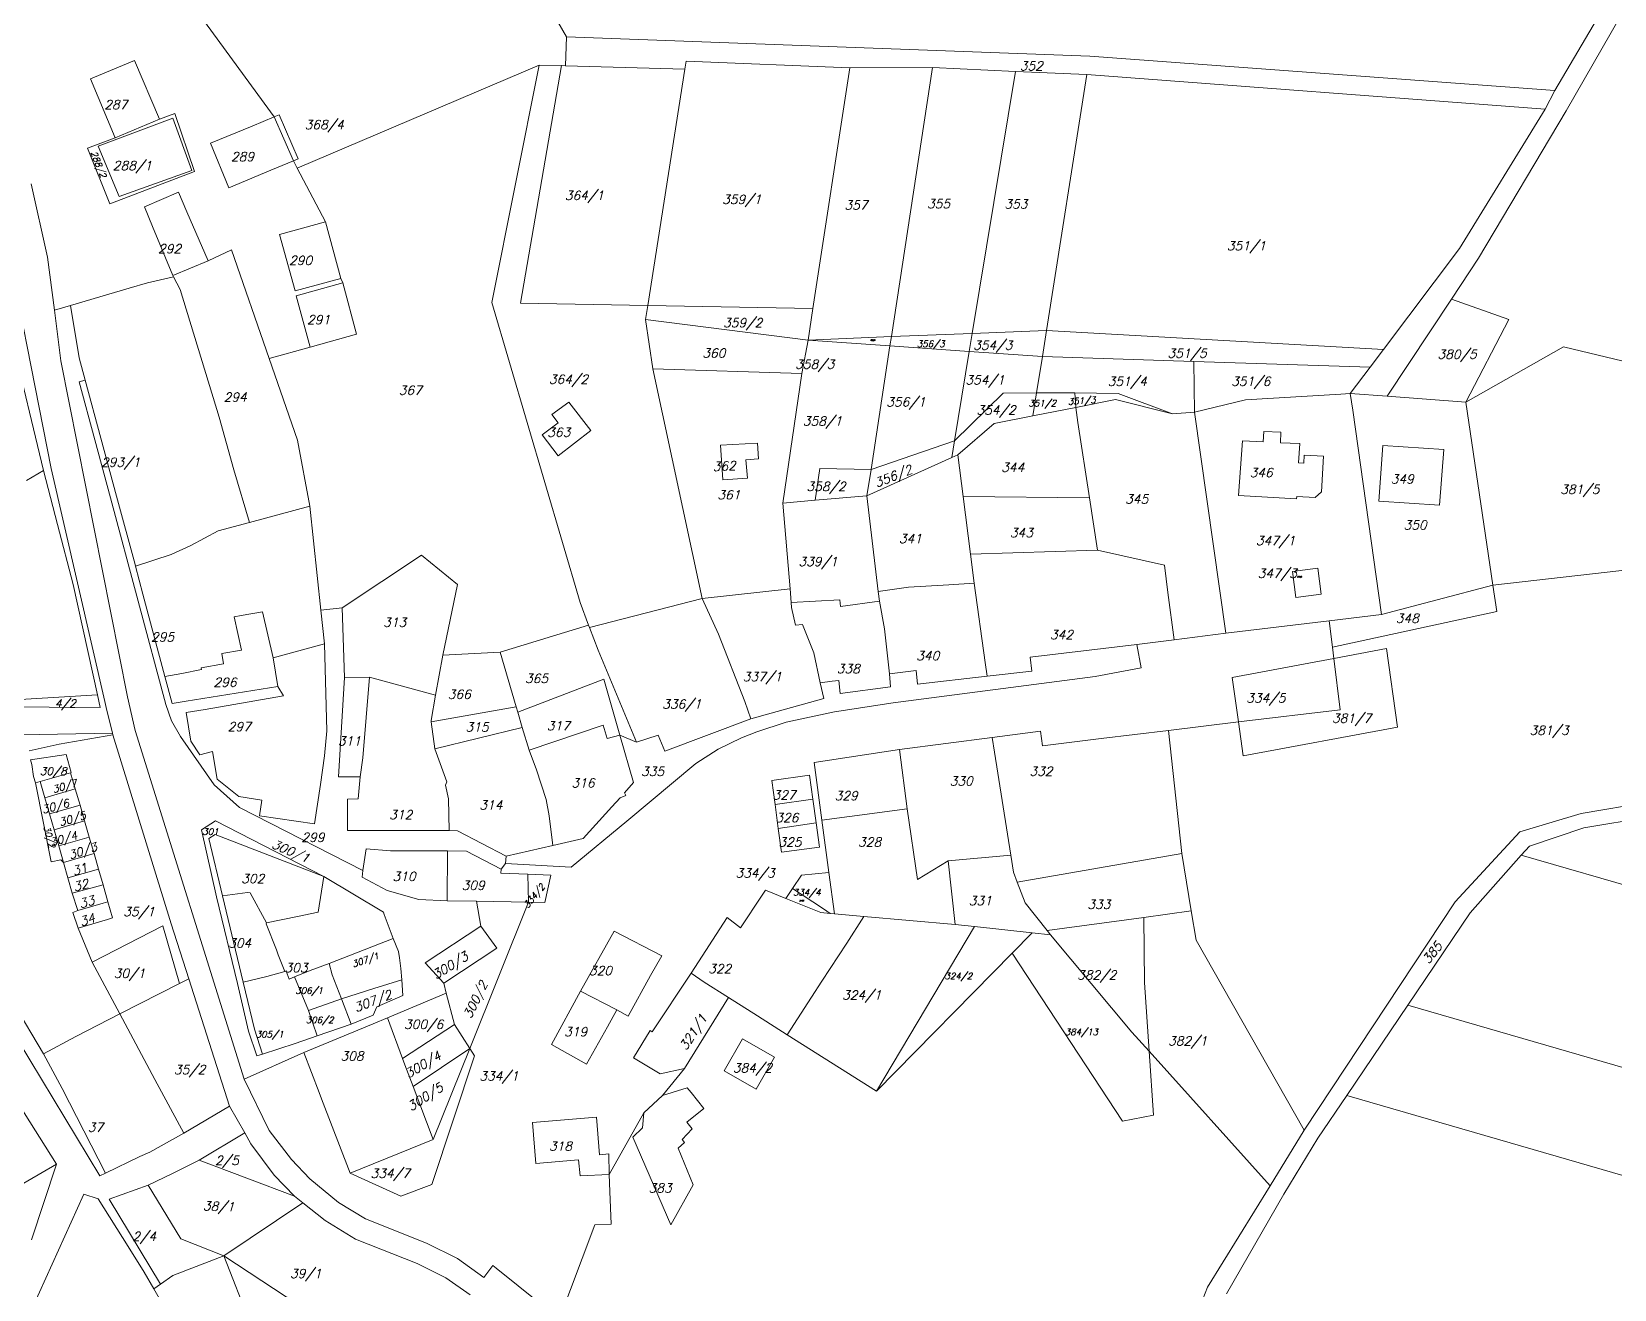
# Model space of a CAD drawing. Header units: millimetres. Extents: x -626414 to -622734, y -1174816 to -1171998.
# Drawn here: x -624936.7 to -624637.2, y -1173982.1 to -1173744.1 of the extents above; entities that cross this region are included whole.
import ezdxf
from ezdxf.enums import TextEntityAlignment as Align

# ---------------------------------------------------------------- set-up
doc = ezdxf.new("R2010")
doc.units = ezdxf.units.MM
doc.layers.add('Dobrinsko_hranice parcel', color=7, linetype='Continuous', lineweight=0)
doc.layers.add('Dobrinsko_parcelní čísla', color=7, linetype='Continuous', lineweight=0)
doc.styles.add('Style-ITALICS', font='ITALICS.shx')

msp = doc.modelspace()

# ---------------------------------------------------------------- linework, layer by layer
at = {"layer": 'Dobrinsko_hranice parcel', "color": 7, "linetype": 'Continuous', "lineweight": 13}
for p, q in [((-624844.95, -1173728.77), (-624835.52, -1173745.11)), ((-624638.36, -1173738.01), (-624648.49, -1173755.29)), ((-624904.69, -1173741.26), (-624890.82, -1173760.28)), ((-624636.1, -1173741.36), (-624646.36, -1173759.13)), ((-624835.67, -1173750.6), (-624835.52, -1173745.11)), ((-624835.52, -1173745.11), (-624736.49, -1173748.81)), ((-624925.56, -1173753.07), (-624917.23, -1173749.6)), ((-624917.23, -1173749.6), (-624912.5, -1173760.72)), ((-624886.48, -1173769.95), (-624840.67, -1173750.46)), ((-624849.62, -1173795.39), (-624840.67, -1173750.46)), ((-624844.22, -1173795.5), (-624836.46, -1173750.58)), ((-624840.67, -1173750.46), (-624836.46, -1173750.58)), ((-624836.46, -1173750.58), (-624835.67, -1173750.6)), ((-624813.09, -1173751.23), (-624835.67, -1173750.6)), ((-624820.09, -1173795.98), (-624813.09, -1173751.23)), ((-624812.85, -1173749.76), (-624813.09, -1173751.23)), ((-624781.89, -1173751), (-624812.85, -1173749.76)), ((-624788.86, -1173796.52), (-624781.89, -1173751)), ((-624766.24, -1173750.94), (-624781.89, -1173751)), ((-624774.03, -1173801.86), (-624766.24, -1173750.94)), ((-624750.54, -1173751.66), (-624766.24, -1173750.94)), ((-624758.72, -1173801.24), (-624750.54, -1173751.66)), ((-624737.04, -1173752.27), (-624750.54, -1173751.66)), ((-624736.49, -1173748.81), (-624648.49, -1173755.29)), ((-624920.91, -1173764.23), (-624925.56, -1173753.07)), ((-624744.68, -1173800.67), (-624737.04, -1173752.27)), ((-624737.04, -1173752.27), (-624650.35, -1173758.83)), ((-624648.49, -1173755.29), (-624650.35, -1173758.83)), ((-624924.1, -1173765.82), (-624910, -1173760.51)), ((-624912.5, -1173760.72), (-624909.6, -1173759.63)), ((-624910, -1173760.51), (-624906.41, -1173770.39)), ((-624909.6, -1173759.63), (-624905.89, -1173770.61)), ((-624890.82, -1173760.28), (-624894.98, -1173762)), ((-624890.82, -1173760.28), (-624887.18, -1173768.62)), ((-624650.35, -1173758.83), (-624666.51, -1173785.21)), ((-624646.36, -1173759.13), (-624662.94, -1173787.01)), ((-624912.5, -1173760.72), (-624920.91, -1173764.23)), ((-624894.98, -1173762), (-624902.86, -1173765.27)), ((-624926.12, -1173766.19), (-624920.91, -1173764.23)), ((-624921.91, -1173776.74), (-624926.12, -1173766.19)), ((-624920.13, -1173775.33), (-624924.1, -1173765.82)), ((-624902.86, -1173765.27), (-624899.36, -1173773.67)), ((-624891.44, -1173770.38), (-624887.18, -1173768.62)), ((-624887.18, -1173768.62), (-624886.48, -1173769.95)), ((-624905.89, -1173770.61), (-624921.91, -1173776.74)), ((-624906.41, -1173770.39), (-624920.13, -1173775.33)), ((-624899.36, -1173773.67), (-624891.44, -1173770.38)), ((-624886.48, -1173769.95), (-624881.07, -1173780.13)), ((-624933.69, -1173786.81), (-624936.78, -1173772.92)), ((-624908.93, -1173774.55), (-624915.34, -1173777.32)), ((-624907.32, -1173778.23), (-624908.93, -1173774.55)), ((-624942.82, -1173777.11), (-624933, -1173826.82)), ((-624915.34, -1173777.32), (-624913.82, -1173781)), ((-624903.29, -1173787.49), (-624907.32, -1173778.23)), ((-624913.82, -1173781), (-624909.99, -1173790.26)), ((-624881.07, -1173780.13), (-624889.79, -1173782.51)), ((-624881.07, -1173780.13), (-624878.21, -1173790.83)), ((-624889.79, -1173782.51), (-624886.87, -1173793.21)), ((-624932.4, -1173796.85), (-624933.69, -1173786.81)), ((-624903.29, -1173787.49), (-624909.99, -1173790.26)), ((-624898.89, -1173785.41), (-624903.29, -1173787.49)), ((-624891.77, -1173805.97), (-624898.89, -1173785.41)), ((-624666.51, -1173785.21), (-624680.91, -1173804.31)), ((-624662.94, -1173787.01), (-624668.05, -1173794.76)), ((-624909.88, -1173790.54), (-624914.75, -1173791.66)), ((-624909.99, -1173790.26), (-624909.88, -1173790.54)), ((-624909.88, -1173790.54), (-624908.62, -1173792.96)), ((-624918.27, -1173792.7), (-624929.32, -1173795.95)), ((-624914.75, -1173791.66), (-624918.27, -1173792.7)), ((-624908.62, -1173792.96), (-624901.21, -1173817.11)), ((-624886.87, -1173793.21), (-624878.21, -1173790.83)), ((-624877.79, -1173791.68), (-624886.66, -1173794.11)), ((-624878.21, -1173790.83), (-624877.79, -1173791.68)), ((-624877.79, -1173791.68), (-624875.21, -1173801.4)), ((-624929.32, -1173795.95), (-624932.4, -1173796.85)), ((-624927.72, -1173805.85), (-624929.32, -1173795.95)), ((-624886.66, -1173794.11), (-624883.98, -1173803.82)), ((-624832.94, -1173852.17), (-624849.62, -1173795.39)), ((-624844.22, -1173795.5), (-624820.09, -1173795.98)), ((-624820.54, -1173798.61), (-624820.09, -1173795.98)), ((-624820.09, -1173795.98), (-624788.86, -1173796.52)), ((-624789.77, -1173802.5), (-624788.86, -1173796.52)), ((-624668.05, -1173794.76), (-624680.2, -1173813.15)), ((-624657.18, -1173798.63), (-624668.05, -1173794.76)), ((-624931.17, -1173806.41), (-624932.4, -1173796.85)), ((-624819.14, -1173807.98), (-624820.54, -1173798.61)), ((-624789.77, -1173802.5), (-624820.54, -1173798.61)), ((-624657.18, -1173798.63), (-624665.31, -1173814.23)), ((-624934.46, -1173827.2), (-624940.48, -1173802.2)), ((-624875.21, -1173801.4), (-624883.98, -1173803.82)), ((-624790.96, -1173808.84), (-624789.77, -1173802.5)), ((-624774.03, -1173801.86), (-624789.77, -1173802.5)), ((-624789.77, -1173802.5), (-624774.29, -1173803.58)), ((-624774.29, -1173803.58), (-624774.03, -1173801.86)), ((-624758.72, -1173801.24), (-624774.03, -1173801.86)), ((-624759.28, -1173804.64), (-624758.72, -1173801.24)), ((-624744.68, -1173800.67), (-624758.72, -1173801.24)), ((-624745.46, -1173805.61), (-624744.68, -1173800.67)), ((-624744.68, -1173800.67), (-624680.91, -1173804.31)), ((-624883.98, -1173803.82), (-624891.77, -1173805.97)), ((-624777.88, -1173827), (-624774.29, -1173803.58)), ((-624774.29, -1173803.58), (-624759.28, -1173804.64)), ((-624762.08, -1173821.6), (-624759.28, -1173804.64)), ((-624759.28, -1173804.64), (-624745.46, -1173805.61)), ((-624680.91, -1173804.31), (-624683.43, -1173807.65)), ((-624646.84, -1173803.78), (-624665.31, -1173814.23)), ((-624626.61, -1173808.65), (-624646.84, -1173803.78)), ((-624918.57, -1173870.01), (-624931.17, -1173806.41)), ((-624926.57, -1173810.08), (-624927.72, -1173805.85)), ((-624891.77, -1173805.97), (-624886.41, -1173821.44)), ((-624790.96, -1173808.84), (-624819.14, -1173807.98)), ((-624809.84, -1173851.44), (-624819.14, -1173807.98)), ((-624746.55, -1173812.52), (-624745.46, -1173805.61)), ((-624745.46, -1173805.61), (-624716.8, -1173806.55)), ((-624716.8, -1173806.55), (-624716.66, -1173816.18)), ((-624716.8, -1173806.55), (-624683.43, -1173807.65)), ((-624683.43, -1173807.65), (-624687.19, -1173812.64)), ((-624927.72, -1173810.44), (-624926.57, -1173810.08)), ((-624921.79, -1173832.34), (-624927.72, -1173810.44)), ((-624920.64, -1173832.03), (-624926.57, -1173810.08)), ((-624794.59, -1173833.34), (-624790.96, -1173808.84)), ((-624838.26, -1173816.57), (-624835.04, -1173814.25)), ((-624835.04, -1173814.25), (-624830.88, -1173819.6)), ((-624762.08, -1173821.6), (-624752.87, -1173812.54)), ((-624752.87, -1173812.54), (-624746.55, -1173812.52)), ((-624747.23, -1173816.85), (-624746.55, -1173812.52)), ((-624746.55, -1173812.52), (-624739.3, -1173812.5)), ((-624739.3, -1173812.5), (-624731.1, -1173812.6)), ((-624739.3, -1173812.5), (-624739.15, -1173815.25)), ((-624739.15, -1173815.25), (-624731.6, -1173813.76)), ((-624731.6, -1173813.76), (-624720.81, -1173816.44)), ((-624731.1, -1173812.6), (-624720.81, -1173816.44)), ((-624716.66, -1173816.18), (-624707.02, -1173813.81)), ((-624707.02, -1173813.81), (-624689.01, -1173812.75)), ((-624689.01, -1173812.75), (-624687.19, -1173812.64)), ((-624687.19, -1173812.64), (-624680.2, -1173813.15)), ((-624687.19, -1173812.64), (-624686.74, -1173815.75)), ((-624680.2, -1173813.15), (-624665.31, -1173814.23)), ((-624660.21, -1173848.9), (-624665.31, -1173814.23)), ((-624901.21, -1173817.11), (-624898.45, -1173827.07)), ((-624837.1, -1173818.19), (-624838.26, -1173816.57)), ((-624754.56, -1173818.3), (-624747.23, -1173816.85)), ((-624747.23, -1173816.85), (-624739.15, -1173815.25)), ((-624739.15, -1173815.25), (-624738.72, -1173818.11)), ((-624720.81, -1173816.44), (-624716.66, -1173816.18)), ((-624716.66, -1173816.18), (-624710.73, -1173858)), ((-624686.74, -1173815.75), (-624681.26, -1173854.45)), ((-624840.12, -1173820.44), (-624837.1, -1173818.19)), ((-624837.05, -1173824.4), (-624840.12, -1173820.44)), ((-624830.88, -1173819.6), (-624837.05, -1173824.4)), ((-624761.46, -1173824.21), (-624754.56, -1173818.3)), ((-624738.72, -1173818.11), (-624736.55, -1173832.38)), ((-624703.67, -1173821.78), (-624703.58, -1173819.81)), ((-624703.58, -1173819.81), (-624700.33, -1173819.96)), ((-624700.33, -1173819.96), (-624700.42, -1173821.93)), ((-624886.41, -1173821.44), (-624884.07, -1173833.91)), ((-624806.35, -1173822.42), (-624799.36, -1173822)), ((-624805.89, -1173828.93), (-624806.35, -1173822.42)), ((-624799.36, -1173822), (-624799.16, -1173824.96)), ((-624777.88, -1173827), (-624762.08, -1173821.6)), ((-624762.59, -1173824.72), (-624762.08, -1173821.6)), ((-624708.36, -1173831.93), (-624707.62, -1173821.59)), ((-624707.62, -1173821.59), (-624703.67, -1173821.78)), ((-624700.42, -1173821.93), (-624696.77, -1173822.11)), ((-624696.77, -1173822.11), (-624696.97, -1173825.77)), ((-624681.77, -1173832.97), (-624681.04, -1173822.45)), ((-624681.04, -1173822.45), (-624669.49, -1173823.24)), ((-624669.49, -1173823.24), (-624670.32, -1173833.77)), ((-624799.16, -1173824.96), (-624801.55, -1173825.17)), ((-624801.55, -1173825.17), (-624801.28, -1173828.61)), ((-624778.64, -1173831.96), (-624762.59, -1173824.72)), ((-624762.59, -1173824.72), (-624761.46, -1173824.21)), ((-624761.46, -1173824.21), (-624760.45, -1173832.11)), ((-624696.97, -1173825.77), (-624695.98, -1173825.83)), ((-624695.98, -1173825.83), (-624695.89, -1173824.27)), ((-624695.89, -1173824.27), (-624692.28, -1173824.47)), ((-624692.28, -1173824.47), (-624692.65, -1173831.24)), ((-624934.46, -1173827.2), (-624937.66, -1173829.06)), ((-624931.81, -1173837.38), (-624934.46, -1173827.2)), ((-624933, -1173826.82), (-624922.83, -1173870.92)), ((-624898.45, -1173827.07), (-624895.46, -1173837.01)), ((-624801.28, -1173828.61), (-624805.89, -1173828.93)), ((-624788.42, -1173832.8), (-624787.55, -1173826.84)), ((-624787.55, -1173826.84), (-624777.88, -1173827)), ((-624778.64, -1173831.96), (-624777.88, -1173827)), ((-624911.29, -1173871.48), (-624921.79, -1173832.34)), ((-624917.14, -1173845), (-624920.64, -1173832.03)), ((-624788.42, -1173832.8), (-624778.64, -1173831.96)), ((-624778.64, -1173831.96), (-624776.52, -1173850.1)), ((-624760.45, -1173832.11), (-624759.07, -1173843.02)), ((-624760.45, -1173832.11), (-624736.55, -1173832.38)), ((-624736.55, -1173832.38), (-624735.05, -1173842.27)), ((-624697.34, -1173832.55), (-624708.36, -1173831.93)), ((-624697.34, -1173832.55), (-624697.31, -1173832.08)), ((-624693.83, -1173832.27), (-624697.31, -1173832.08)), ((-624692.65, -1173831.24), (-624693.83, -1173832.27)), ((-624884.07, -1173833.91), (-624895.46, -1173837.01)), ((-624884.07, -1173833.91), (-624881.97, -1173853.65)), ((-624794.59, -1173833.34), (-624788.42, -1173832.8)), ((-624793.18, -1173849.56), (-624794.59, -1173833.34)), ((-624670.32, -1173833.77), (-624681.77, -1173832.97)), ((-624928.85, -1173848.79), (-624931.81, -1173837.38)), ((-624895.46, -1173837.01), (-624901.44, -1173838.63)), ((-624906.55, -1173841.38), (-624910.29, -1173843.07)), ((-624901.44, -1173838.63), (-624906.55, -1173841.38)), ((-624910.29, -1173843.07), (-624917.07, -1173845.29)), ((-624877.93, -1173853.19), (-624862.93, -1173843.19)), ((-624862.93, -1173843.19), (-624856.15, -1173848.75)), ((-624759.07, -1173843.02), (-624735.05, -1173842.27)), ((-624759.07, -1173843.02), (-624758.37, -1173848.48)), ((-624735.05, -1173842.27), (-624722.36, -1173845.13)), ((-624660.21, -1173848.9), (-624619.45, -1173844.26)), ((-624917.07, -1173845.29), (-624917.14, -1173845)), ((-624915.68, -1173850.58), (-624917.07, -1173845.29)), ((-624722.36, -1173845.13), (-624721.69, -1173850.3)), ((-624698.14, -1173846.29), (-624693.31, -1173845.68)), ((-624697.52, -1173851.22), (-624698.14, -1173846.29)), ((-624693.31, -1173845.68), (-624692.69, -1173850.62)), ((-624924.26, -1173869.65), (-624928.85, -1173848.79)), ((-624856.15, -1173848.75), (-624858.89, -1173862.12)), ((-624809.84, -1173851.44), (-624793.18, -1173849.56)), ((-624793.18, -1173849.56), (-624792.98, -1173852.19)), ((-624776.52, -1173850.1), (-624770.77, -1173849.24)), ((-624776.52, -1173850.1), (-624776.29, -1173851.91)), ((-624770.77, -1173849.24), (-624763.14, -1173848.83)), ((-624763.14, -1173848.83), (-624758.37, -1173848.48)), ((-624758.37, -1173848.48), (-624756.31, -1173863.55)), ((-624721.69, -1173850.3), (-624720.54, -1173859.24)), ((-624681.26, -1173854.45), (-624660.21, -1173848.9)), ((-624660.21, -1173848.9), (-624659.48, -1173853.85)), ((-624911.5, -1173866.2), (-624915.68, -1173850.58)), ((-624881.97, -1173853.65), (-624877.93, -1173853.19)), ((-624877.93, -1173853.19), (-624877.49, -1173866.37)), ((-624832.94, -1173852.17), (-624831.31, -1173856.43)), ((-624831.12, -1173856.92), (-624809.84, -1173851.44)), ((-624809.84, -1173851.44), (-624806.76, -1173858.16)), ((-624792.98, -1173852.19), (-624783.75, -1173851.68)), ((-624792.98, -1173852.19), (-624792.91, -1173853.09)), ((-624792.91, -1173853.09), (-624792.14, -1173856.44)), ((-624783.75, -1173851.68), (-624783.64, -1173852.93)), ((-624783.64, -1173852.93), (-624776.29, -1173851.91)), ((-624776.29, -1173851.91), (-624775.31, -1173857.15)), ((-624692.69, -1173850.62), (-624697.52, -1173851.22)), ((-624897.06, -1173854.62), (-624898.41, -1173854.85)), ((-624898.41, -1173854.85), (-624896.97, -1173861.2)), ((-624893, -1173853.93), (-624897.06, -1173854.62)), ((-624890.98, -1173862.66), (-624893, -1173853.93)), ((-624881.3, -1173859.96), (-624881.97, -1173853.65)), ((-624848.08, -1173861.56), (-624831.31, -1173856.43)), ((-624831.31, -1173856.43), (-624831.12, -1173856.92)), ((-624792.14, -1173856.44), (-624790.87, -1173856.34)), ((-624790.87, -1173856.34), (-624788.69, -1173861.68)), ((-624710.73, -1173858), (-624691.16, -1173855.65)), ((-624681.26, -1173854.45), (-624691.16, -1173855.65)), ((-624691.16, -1173855.65), (-624690.57, -1173860.6)), ((-624659.48, -1173853.85), (-624690.57, -1173860.6)), ((-624831.12, -1173856.92), (-624829.5, -1173861.18)), ((-624806.76, -1173858.16), (-624801.75, -1173870.9)), ((-624775.31, -1173857.15), (-624774.4, -1173865.64)), ((-624727.58, -1173860.09), (-624720.54, -1173859.24)), ((-624720.54, -1173859.24), (-624710.73, -1173858)), ((-624896.97, -1173861.2), (-624900.73, -1173861.83)), ((-624900.73, -1173861.83), (-624900.37, -1173863.78)), ((-624890.98, -1173862.66), (-624881.3, -1173859.96)), ((-624881.3, -1173859.96), (-624880.86, -1173876.48)), ((-624858.89, -1173862.12), (-624860.26, -1173869.68)), ((-624858.89, -1173862.12), (-624848.08, -1173861.56)), ((-624845.05, -1173871.89), (-624848.08, -1173861.56)), ((-624822.24, -1173878.61), (-624829.5, -1173861.18)), ((-624788.69, -1173861.68), (-624787.49, -1173867.36)), ((-624747.77, -1173862.52), (-624727.58, -1173860.09)), ((-624726.77, -1173864.5), (-624727.58, -1173860.09)), ((-624690.57, -1173860.6), (-624690.31, -1173862.75)), ((-624690.31, -1173862.75), (-624680.35, -1173860.89)), ((-624680.35, -1173860.89), (-624678.25, -1173875.74)), ((-624904.58, -1173864.84), (-624908.28, -1173865.58)), ((-624900.37, -1173863.78), (-624904.65, -1173864.56)), ((-624904.65, -1173864.56), (-624904.58, -1173864.84)), ((-624890.14, -1173868.06), (-624890.98, -1173862.66)), ((-624774.4, -1173865.64), (-624769.31, -1173865.05)), ((-624769.31, -1173865.05), (-624769.07, -1173867.64)), ((-624756.31, -1173863.55), (-624755.88, -1173866.08)), ((-624755.88, -1173866.08), (-624747.45, -1173865.15)), ((-624747.45, -1173865.15), (-624747.77, -1173862.52)), ((-624735.48, -1173866.18), (-624726.77, -1173864.5)), ((-624709.55, -1173866.34), (-624690.31, -1173862.75)), ((-624690.31, -1173862.75), (-624689.13, -1173872.49)), ((-624908.28, -1173865.58), (-624911.5, -1173866.2)), ((-624910.11, -1173871.28), (-624911.5, -1173866.2)), ((-624907.48, -1173870.83), (-624890.14, -1173868.06)), ((-624889.05, -1173869.83), (-624890.14, -1173868.06)), ((-624877.49, -1173866.37), (-624878.63, -1173885.13)), ((-624877.49, -1173866.37), (-624872.79, -1173866.3)), ((-624872.79, -1173866.3), (-624874.04, -1173881.54)), ((-624872.79, -1173866.3), (-624860.26, -1173869.68)), ((-624844.73, -1173872.94), (-624828.41, -1173866.7)), ((-624828.41, -1173866.7), (-624825.38, -1173877.28)), ((-624787.49, -1173867.36), (-624785.21, -1173867.06)), ((-624786.83, -1173870.32), (-624787.49, -1173867.36)), ((-624785.21, -1173867.06), (-624784, -1173866.9)), ((-624784, -1173866.9), (-624783.69, -1173869.41)), ((-624783.69, -1173869.41), (-624774.19, -1173868.13)), ((-624774.19, -1173868.13), (-624774.4, -1173865.64)), ((-624773.67, -1173871.17), (-624735.48, -1173866.18)), ((-624769.07, -1173867.64), (-624755.88, -1173866.08)), ((-624708.36, -1173874.78), (-624709.55, -1173866.34)), ((-624924.26, -1173869.65), (-624943.97, -1173870.84)), ((-624923.74, -1173872.01), (-624924.26, -1173869.65)), ((-624922.83, -1173870.92), (-624922.57, -1173872.02)), ((-624917.11, -1173876.39), (-624918.57, -1173870.01)), ((-624910.23, -1173874.59), (-624911.29, -1173871.48)), ((-624910.11, -1173871.28), (-624907.48, -1173870.83)), ((-624903.85, -1173872.42), (-624889.05, -1173869.83)), ((-624860.26, -1173869.68), (-624861.13, -1173874.5)), ((-624801.75, -1173870.9), (-624800.63, -1173874.17)), ((-624800.63, -1173874.17), (-624786.83, -1173870.32)), ((-624784.78, -1173872.84), (-624773.67, -1173871.17)), ((-624944.08, -1173871.88), (-624923.74, -1173872.01)), ((-624922.57, -1173872.02), (-624921.4, -1173876.9)), ((-624907.44, -1173872.99), (-624903.85, -1173872.42)), ((-624906.56, -1173878.38), (-624907.44, -1173872.99)), ((-624861.1, -1173874.74), (-624845.05, -1173871.89)), ((-624845.05, -1173871.89), (-624844.73, -1173872.94)), ((-624844.73, -1173872.94), (-624843.87, -1173875.81)), ((-624816.9, -1173880.3), (-624800.63, -1173874.17)), ((-624793.92, -1173874.84), (-624784.78, -1173872.84)), ((-624689.13, -1173872.49), (-624708.36, -1173874.78)), ((-624921.31, -1173877.24), (-624931.48, -1173878.99)), ((-624921.4, -1173876.9), (-624921.31, -1173877.24)), ((-624921.31, -1173877.24), (-624910.31, -1173912.98)), ((-624896.46, -1173942.35), (-624917.11, -1173876.39)), ((-624908.55, -1173877.55), (-624910.23, -1173874.59)), ((-624880.86, -1173876.48), (-624881.29, -1173881.17)), ((-624861.13, -1173874.5), (-624861.1, -1173874.74)), ((-624861.1, -1173874.74), (-624860.41, -1173879.89)), ((-624860.41, -1173879.89), (-624843.87, -1173875.81)), ((-624843.87, -1173875.81), (-624842.57, -1173880.12)), ((-624842.57, -1173880.12), (-624828.53, -1173875.4)), ((-624828.53, -1173875.4), (-624827.82, -1173877.9)), ((-624827.82, -1173877.9), (-624825.38, -1173877.28)), ((-624825.38, -1173877.28), (-624822.24, -1173878.61)), ((-624825.38, -1173877.28), (-624822.81, -1173886.26)), ((-624822.24, -1173878.61), (-624818.17, -1173877.27)), ((-624818.17, -1173877.27), (-624816.9, -1173880.3)), ((-624802.4, -1173877.77), (-624799.48, -1173876.62)), ((-624799.48, -1173876.62), (-624793.92, -1173874.84)), ((-624754.97, -1173877.71), (-624745.8, -1173876.54)), ((-624745.8, -1173876.54), (-624745.44, -1173879.31)), ((-624734.33, -1173877.89), (-624721.61, -1173876.36)), ((-624708.36, -1173874.78), (-624721.61, -1173876.36)), ((-624721.61, -1173876.36), (-624719.09, -1173899.67)), ((-624707.45, -1173881.19), (-624708.36, -1173874.78)), ((-624678.25, -1173875.74), (-624707.45, -1173881.19)), ((-624931.48, -1173878.99), (-624937.18, -1173880.22)), ((-624902.19, -1173886.7), (-624908.55, -1173877.55)), ((-624904.87, -1173880.98), (-624906.56, -1173878.38)), ((-624902.48, -1173880.38), (-624904.87, -1173880.98)), ((-624901.58, -1173885.6), (-624902.48, -1173880.38)), ((-624860.41, -1173879.89), (-624858.15, -1173886.13)), ((-624842.57, -1173880.12), (-624841.18, -1173883.83)), ((-624811, -1173882.64), (-624806.82, -1173879.95)), ((-624806.82, -1173879.95), (-624802.4, -1173877.77)), ((-624788.64, -1173882.47), (-624772.52, -1173879.99)), ((-624772.52, -1173879.99), (-624754.97, -1173877.71)), ((-624772.52, -1173879.99), (-624771.02, -1173891.22)), ((-624754.97, -1173877.71), (-624754.54, -1173880.48)), ((-624745.44, -1173879.31), (-624734.33, -1173877.89)), ((-624930.19, -1173880.9), (-624936.9, -1173881.96)), ((-624936.65, -1173882.85), (-624936.9, -1173881.96)), ((-624936.38, -1173885.11), (-624936.65, -1173882.85)), ((-624929.24, -1173884.34), (-624930.19, -1173880.9)), ((-624881.29, -1173881.17), (-624882.06, -1173886.61)), ((-624874.04, -1173881.54), (-624874.57, -1173885.15)), ((-624824.1, -1173893.53), (-624811, -1173882.64)), ((-624787.19, -1173893.37), (-624788.64, -1173882.47)), ((-624754.54, -1173880.48), (-624751.45, -1173899.95)), ((-624935.96, -1173886.29), (-624936.38, -1173885.11)), ((-624935.96, -1173886.29), (-624935.1, -1173886.04)), ((-624933, -1173901.22), (-624935.96, -1173886.29)), ((-624935.1, -1173886.04), (-624929.33, -1173884.37)), ((-624934.21, -1173889.12), (-624935.1, -1173886.04)), ((-624929.33, -1173884.37), (-624929.24, -1173884.34)), ((-624928.44, -1173887.45), (-624929.33, -1173884.37)), ((-624897.5, -1173888.91), (-624901.58, -1173885.6)), ((-624878.63, -1173885.13), (-624874.57, -1173885.15)), ((-624874.57, -1173885.15), (-624874.9, -1173889.34)), ((-624858.15, -1173886.13), (-624858.42, -1173886.76)), ((-624841.18, -1173883.83), (-624839.32, -1173889.45)), ((-624822.81, -1173886.26), (-624824.5, -1173888.17)), ((-624796.63, -1173885.88), (-624789.52, -1173884.84)), ((-624796.02, -1173890.41), (-624796.63, -1173885.88)), ((-624789.52, -1173884.84), (-624788.9, -1173889.37)), ((-624598.93, -1173884.52), (-624643.52, -1173892.09)), ((-624934.21, -1173889.12), (-624928.44, -1173887.45)), ((-624933.32, -1173892.19), (-624934.21, -1173889.12)), ((-624927.55, -1173890.52), (-624928.44, -1173887.45)), ((-624897.39, -1173890.96), (-624902.19, -1173886.7)), ((-624893.14, -1173889.56), (-624897.5, -1173888.91)), ((-624882.06, -1173886.61), (-624883.17, -1173894.08)), ((-624874.9, -1173889.34), (-624876.95, -1173889.36)), ((-624876.95, -1173889.36), (-624876.93, -1173895.31)), ((-624858.42, -1173886.76), (-624857.82, -1173889.35)), ((-624857.82, -1173889.35), (-624857.7, -1173895.32)), ((-624839.32, -1173889.45), (-624838.77, -1173892.52)), ((-624825.34, -1173889.11), (-624826.89, -1173890.86)), ((-624824.29, -1173888.7), (-624825.34, -1173889.11)), ((-624824.5, -1173888.17), (-624824.29, -1173888.7)), ((-624796.02, -1173890.41), (-624788.9, -1173889.37)), ((-624788.9, -1173889.37), (-624788.28, -1173893.84)), ((-624606.37, -1173888.81), (-624643.02, -1173894.8)), ((-624933.32, -1173892.19), (-624927.55, -1173890.52)), ((-624932.46, -1173895.16), (-624933.32, -1173892.19)), ((-624926.69, -1173893.49), (-624927.55, -1173890.52)), ((-624874.01, -1173902.89), (-624897.39, -1173890.96)), ((-624893.58, -1173892.53), (-624893.14, -1173889.56)), ((-624826.89, -1173890.86), (-624832.37, -1173896.82)), ((-624795.42, -1173894.93), (-624796.02, -1173890.41)), ((-624781.96, -1173892.69), (-624771.02, -1173891.22)), ((-624771.02, -1173891.22), (-624769.1, -1173904.57)), ((-624643.52, -1173892.09), (-624655.12, -1173895.54)), ((-624932.46, -1173895.16), (-624926.69, -1173893.49)), ((-624931.56, -1173898.24), (-624932.46, -1173895.16)), ((-624925.8, -1173896.57), (-624926.69, -1173893.49)), ((-624904.57, -1173895.19), (-624901.92, -1173893.47)), ((-624901.72, -1173907.86), (-624904.57, -1173895.19)), ((-624901.92, -1173893.47), (-624881.41, -1173904.03)), ((-624883.17, -1173894.08), (-624893.58, -1173892.53)), ((-624876.93, -1173895.31), (-624874.93, -1173895.31)), ((-624874.93, -1173895.31), (-624857.7, -1173895.32)), ((-624857.7, -1173895.32), (-624856.1, -1173895.38)), ((-624856.1, -1173895.38), (-624846.92, -1173900.14)), ((-624838.77, -1173892.52), (-624838.06, -1173898.14)), ((-624834.6, -1173902.25), (-624824.1, -1173893.53)), ((-624795.42, -1173894.93), (-624788.28, -1173893.84)), ((-624794.83, -1173899.41), (-624795.42, -1173894.93)), ((-624788.28, -1173893.84), (-624787.64, -1173898.47)), ((-624787.19, -1173893.37), (-624781.96, -1173892.69)), ((-624785.87, -1173903.28), (-624787.19, -1173893.37)), ((-624643.02, -1173894.8), (-624653.3, -1173898.26)), ((-624931.56, -1173898.24), (-624925.8, -1173896.57)), ((-624930.69, -1173901.34), (-624931.56, -1173898.24)), ((-624924.9, -1173899.67), (-624925.8, -1173896.57)), ((-624901.99, -1173896.07), (-624903.16, -1173896.8)), ((-624903.16, -1173896.8), (-624900.59, -1173907.7)), ((-624881.41, -1173904.03), (-624901.99, -1173896.07)), ((-624838.06, -1173898.14), (-624846.92, -1173900.14)), ((-624832.37, -1173896.82), (-624838.06, -1173898.14)), ((-624655.12, -1173895.54), (-624667.36, -1173908.81)), ((-624653.3, -1173898.26), (-624654.84, -1173899.99)), ((-624931.16, -1173900.87), (-624933, -1173901.22)), ((-624930.69, -1173901.34), (-624931.16, -1173900.87)), ((-624924.9, -1173899.67), (-624930.69, -1173901.34)), ((-624930.69, -1173901.34), (-624929.83, -1173904.26)), ((-624924.04, -1173902.64), (-624924.9, -1173899.67)), ((-624873.42, -1173898.81), (-624874.01, -1173902.89)), ((-624868.82, -1173899.19), (-624873.42, -1173898.81)), ((-624858, -1173899.19), (-624868.82, -1173899.19)), ((-624858.09, -1173908.6), (-624858, -1173899.19)), ((-624854.39, -1173899.25), (-624858, -1173899.19)), ((-624847.88, -1173902.65), (-624854.39, -1173899.25)), ((-624846.92, -1173900.14), (-624847.04, -1173901.53)), ((-624787.64, -1173898.47), (-624794.83, -1173899.41)), ((-624769.1, -1173904.57), (-624763.27, -1173901.08)), ((-624751.45, -1173899.95), (-624763.27, -1173901.08)), ((-624763.27, -1173901.08), (-624761.96, -1173913.07)), ((-624751.45, -1173899.95), (-624750.94, -1173903.2)), ((-624719.09, -1173899.67), (-624750.21, -1173905.07)), ((-624719.09, -1173899.67), (-624717.29, -1173910.52)), ((-624654.84, -1173899.99), (-624664.53, -1173910.91)), ((-624654.84, -1173899.99), (-624369.97, -1173982.63)), ((-624924.04, -1173902.64), (-624929.83, -1173904.26)), ((-624929.83, -1173904.26), (-624929.06, -1173907.2)), ((-624923.18, -1173905.62), (-624924.04, -1173902.64)), ((-624881.41, -1173904.03), (-624882.51, -1173910.75)), ((-624881.41, -1173904.03), (-624870.15, -1173910.75)), ((-624874.01, -1173902.89), (-624874.19, -1173904.16)), ((-624874.19, -1173904.16), (-624869.42, -1173906.65)), ((-624847.88, -1173902.65), (-624847.94, -1173903.4)), ((-624847.94, -1173903.4), (-624842.84, -1173903.58)), ((-624847.04, -1173901.53), (-624847.88, -1173902.65)), ((-624847.04, -1173901.53), (-624834.6, -1173902.25)), ((-624842.84, -1173903.58), (-624842.69, -1173908.89)), ((-624842.84, -1173903.58), (-624838.44, -1173903.74)), ((-624838.44, -1173903.74), (-624839.59, -1173908.95)), ((-624792.71, -1173906.27), (-624791.04, -1173903.78)), ((-624791.04, -1173903.78), (-624785.87, -1173903.28)), ((-624784.82, -1173911.1), (-624785.87, -1173903.28)), ((-624750.94, -1173903.2), (-624750.21, -1173905.07)), ((-624923.18, -1173905.62), (-624929.06, -1173907.2)), ((-624929.06, -1173907.2), (-624927.99, -1173910.47)), ((-624922.26, -1173908.78), (-624923.18, -1173905.62)), ((-624895.83, -1173907.03), (-624900.59, -1173907.7)), ((-624895.34, -1173907.08), (-624895.83, -1173907.03)), ((-624892.27, -1173912.81), (-624895.34, -1173907.08)), ((-624869.42, -1173906.65), (-624863.47, -1173908.35)), ((-624798.45, -1173907.53), (-624797.82, -1173906.61)), ((-624797.82, -1173906.61), (-624793.98, -1173908.15)), ((-624793.98, -1173908.15), (-624792.71, -1173906.27)), ((-624792.71, -1173906.27), (-624786.9, -1173910.14)), ((-624750.21, -1173905.07), (-624748.69, -1173909)), ((-624923.19, -1173909.05), (-624927.99, -1173910.47)), ((-624922.26, -1173908.78), (-624923.19, -1173909.05)), ((-624921.39, -1173911.87), (-624922.26, -1173908.78)), ((-624897.78, -1173924.29), (-624901.72, -1173907.86)), ((-624900.59, -1173907.7), (-624896.69, -1173924.02)), ((-624863.47, -1173908.35), (-624858.09, -1173908.6)), ((-624858.09, -1173908.6), (-624852.5, -1173908.71)), ((-624842.69, -1173908.89), (-624853.78, -1173936.55)), ((-624852.5, -1173908.71), (-624851.71, -1173913.39)), ((-624852.5, -1173908.71), (-624842.69, -1173908.89)), ((-624839.59, -1173908.95), (-624842.69, -1173908.89)), ((-624802.59, -1173913.74), (-624798.45, -1173907.53)), ((-624793.98, -1173908.15), (-624787.37, -1173910.8)), ((-624786.9, -1173910.14), (-624785.61, -1173911.01)), ((-624748.69, -1173909), (-624744.52, -1173914.25)), ((-624667.36, -1173908.81), (-624695.89, -1173951.99)), ((-624928.92, -1173910.8), (-624927.99, -1173910.47)), ((-624927.91, -1173913.78), (-624928.92, -1173910.8)), ((-624922.32, -1173912.14), (-624927.91, -1173913.78)), ((-624925.22, -1173920.23), (-624911.89, -1173913.33)), ((-624921.39, -1173911.87), (-624922.32, -1173912.14)), ((-624911.89, -1173913.33), (-624908.75, -1173924.25)), ((-624910.31, -1173912.98), (-624906.98, -1173923.36)), ((-624892.35, -1173913), (-624892.27, -1173912.81)), ((-624890.4, -1173917.87), (-624892.35, -1173913)), ((-624886.38, -1173911.59), (-624892.27, -1173912.81)), ((-624882.51, -1173910.75), (-624886.38, -1173911.59)), ((-624870.15, -1173910.75), (-624869.98, -1173911.21)), ((-624869.98, -1173911.21), (-624868.28, -1173915.74)), ((-624862.24, -1173920.37), (-624851.71, -1173913.39)), ((-624851.71, -1173913.39), (-624848.65, -1173917.58)), ((-624811.94, -1173922.29), (-624805.11, -1173911.76)), ((-624805.11, -1173911.76), (-624802.59, -1173913.74)), ((-624787.37, -1173910.8), (-624785.61, -1173911.01)), ((-624785.61, -1173911.01), (-624784.82, -1173911.1)), ((-624779.22, -1173911.58), (-624784.82, -1173911.1)), ((-624779.22, -1173911.58), (-624782.48, -1173916.61)), ((-624761.96, -1173913.07), (-624779.22, -1173911.58)), ((-624758.28, -1173913.47), (-624761.96, -1173913.07)), ((-624726.27, -1173911.75), (-624744.52, -1173914.25)), ((-624717.29, -1173910.52), (-624726.27, -1173911.75)), ((-624726.27, -1173911.75), (-624726.14, -1173924.09)), ((-624717.29, -1173910.52), (-624716.36, -1173916.09)), ((-624664.53, -1173910.91), (-624676.31, -1173928.34)), ((-624925.22, -1173920.23), (-624927.91, -1173913.78)), ((-624868.28, -1173915.74), (-624880.4, -1173920.47)), ((-624868.28, -1173915.74), (-624867.29, -1173918.2)), ((-624832.88, -1173925.72), (-624826.49, -1173914.38)), ((-624826.49, -1173914.38), (-624817.49, -1173919.05)), ((-624758.28, -1173913.47), (-624776.84, -1173944.66)), ((-624747.38, -1173914.65), (-624758.28, -1173913.47)), ((-624747.38, -1173914.65), (-624751.2, -1173918.54)), ((-624743.9, -1173915.03), (-624747.38, -1173914.65)), ((-624744.52, -1173914.25), (-624743.9, -1173915.03)), ((-624728.5, -1173933.5), (-624743.9, -1173915.03)), ((-624716.36, -1173916.09), (-624695.89, -1173951.99)), ((-624890.03, -1173918.84), (-624890.4, -1173917.87)), ((-624888.81, -1173922.01), (-624890.03, -1173918.84)), ((-624867.29, -1173918.2), (-624867.12, -1173919.43)), ((-624848.65, -1173917.58), (-624858.74, -1173924.23)), ((-624817.49, -1173919.05), (-624819.58, -1173922.74)), ((-624782.48, -1173916.61), (-624787.16, -1173923.82)), ((-624751.2, -1173918.54), (-624776.84, -1173944.66)), ((-624730.28, -1173950.34), (-624751.2, -1173918.54)), ((-624920.03, -1173930.02), (-624925.22, -1173920.23)), ((-624888.81, -1173922.01), (-624892.17, -1173922.93)), ((-624888.52, -1173921.93), (-624888.81, -1173922.01)), ((-624887.99, -1173923.46), (-624888.52, -1173921.93)), ((-624883.97, -1173921.78), (-624886.96, -1173923)), ((-624880.4, -1173920.47), (-624883.97, -1173921.78)), ((-624880.4, -1173920.47), (-624879.82, -1173922.65)), ((-624867.12, -1173919.43), (-624866.84, -1173921.45)), ((-624866.84, -1173921.45), (-624866.68, -1173923.54)), ((-624858.74, -1173924.23), (-624862.24, -1173920.37)), ((-624819.31, -1173933.38), (-624811.94, -1173922.29)), ((-624811.94, -1173922.29), (-624809.46, -1173924.01)), ((-624908.75, -1173924.25), (-624920.03, -1173930.02)), ((-624906.98, -1173923.36), (-624908.75, -1173924.25)), ((-624906.98, -1173923.36), (-624899.24, -1173947.5)), ((-624895.64, -1173933.28), (-624897.78, -1173924.29)), ((-624892.17, -1173922.93), (-624896.69, -1173924.02)), ((-624896.69, -1173924.02), (-624894.53, -1173932.89)), ((-624886.96, -1173923), (-624887.99, -1173923.46)), ((-624886.96, -1173923), (-624884.34, -1173929.35)), ((-624879.82, -1173922.65), (-624878.1, -1173927.15)), ((-624878.1, -1173927.15), (-624871.93, -1173925.2)), ((-624871.93, -1173925.2), (-624866.68, -1173923.54)), ((-624866.68, -1173923.54), (-624866.46, -1173926.54)), ((-624858.74, -1173924.23), (-624858.25, -1173926.08)), ((-624819.58, -1173922.74), (-624823.8, -1173930.42)), ((-624809.46, -1173924.01), (-624804.85, -1173926.89)), ((-624787.16, -1173923.82), (-624789.14, -1173926.87)), ((-624726.14, -1173924.09), (-624725.27, -1173937.09)), ((-624940.09, -1173928.09), (-624934.46, -1173937.6)), ((-624884.34, -1173929.35), (-624878.1, -1173927.15)), ((-624878.1, -1173927.15), (-624876.26, -1173931.94)), ((-624866.46, -1173926.54), (-624871.37, -1173928.69)), ((-624869.39, -1173930.75), (-624858.25, -1173926.08)), ((-624858.25, -1173926.08), (-624856.67, -1173932.03)), ((-624838.32, -1173935.81), (-624832.88, -1173925.72)), ((-624832.88, -1173925.72), (-624825.96, -1173929.24)), ((-624804.85, -1173926.89), (-624813.19, -1173940.38)), ((-624799.35, -1173930.38), (-624804.85, -1173926.89)), ((-624789.14, -1173926.87), (-624793.73, -1173933.95)), ((-624676.31, -1173928.34), (-624687.86, -1173945.45)), ((-624676.31, -1173928.34), (-624387.17, -1174012.23)), ((-624920.03, -1173930.02), (-624928.37, -1173934.29)), ((-624913.38, -1173942.46), (-624920.03, -1173930.02)), ((-624884.34, -1173929.35), (-624882.66, -1173934.15)), ((-624872.08, -1173930.28), (-624876.26, -1173931.94)), ((-624871.37, -1173928.69), (-624872.08, -1173930.28)), ((-624869.39, -1173930.75), (-624872.08, -1173931.87)), ((-624866.52, -1173938.48), (-624869.39, -1173930.75)), ((-624825.96, -1173929.24), (-624827.73, -1173932.46)), ((-624823.8, -1173930.42), (-624825.96, -1173929.24)), ((-624793.73, -1173933.95), (-624799.35, -1173930.38)), ((-624928.37, -1173934.29), (-624934.46, -1173937.6)), ((-624894.08, -1173937.97), (-624895.64, -1173933.28)), ((-624894.53, -1173932.89), (-624893, -1173937.62)), ((-624882.66, -1173934.15), (-624886.85, -1173935.62)), ((-624872.08, -1173931.87), (-624885.18, -1173937.35)), ((-624876.26, -1173931.94), (-624882.66, -1173934.15)), ((-624866.52, -1173938.48), (-624856.67, -1173932.03)), ((-624856.67, -1173932.03), (-624853.78, -1173936.55)), ((-624827.73, -1173932.46), (-624831.72, -1173939.54)), ((-624822.85, -1173938.31), (-624819.64, -1173933.18)), ((-624819.64, -1173933.18), (-624819.31, -1173933.38)), ((-624776.84, -1173944.66), (-624793.73, -1173933.95)), ((-624725.27, -1173937.09), (-624728.5, -1173933.5)), ((-624885.18, -1173937.35), (-624896.46, -1173942.35)), ((-624886.85, -1173935.62), (-624893, -1173937.62)), ((-624882.3, -1173944.88), (-624885.18, -1173937.35)), ((-624853.78, -1173936.55), (-624864.53, -1173943.75)), ((-624853.78, -1173936.55), (-624860.7, -1173953.81)), ((-624852.88, -1173937.97), (-624853.78, -1173936.55)), ((-624831.72, -1173939.54), (-624838.32, -1173935.81)), ((-624802.19, -1173934.71), (-624805.68, -1173940.77)), ((-624796.12, -1173938.2), (-624802.19, -1173934.71)), ((-624725.27, -1173937.09), (-624724.45, -1173949.21)), ((-624702.33, -1173962.56), (-624725.27, -1173937.09)), ((-624934.46, -1173937.6), (-624930.92, -1173944.11)), ((-624893, -1173937.62), (-624894.08, -1173937.97)), ((-624866.07, -1173939.68), (-624866.52, -1173938.48)), ((-624864.53, -1173943.75), (-624866.07, -1173939.68)), ((-624860.97, -1173962.31), (-624852.88, -1173937.97)), ((-624817.75, -1173941.36), (-624822.85, -1173938.31)), ((-624799.62, -1173944.27), (-624796.12, -1173938.2)), ((-624907.91, -1173952.59), (-624913.38, -1173942.46)), ((-624896.46, -1173942.35), (-624891.79, -1173952.09)), ((-624813.19, -1173940.38), (-624817.75, -1173941.36)), ((-624813.19, -1173940.38), (-624817.33, -1173945.47)), ((-624805.68, -1173940.77), (-624799.62, -1173944.27)), ((-624930.92, -1173944.11), (-624922.74, -1173960.18)), ((-624881.85, -1173946.06), (-624882.3, -1173944.88)), ((-624876.44, -1173960.14), (-624881.85, -1173946.06)), ((-624860.7, -1173953.81), (-624864.53, -1173943.75)), ((-624817.33, -1173945.47), (-624820.88, -1173948.75)), ((-624817.33, -1173945.47), (-624812.64, -1173944)), ((-624812.64, -1173944), (-624811.88, -1173944.91)), ((-624811.88, -1173944.91), (-624809.52, -1173947.91)), ((-624687.86, -1173945.45), (-624693.33, -1173953.55)), ((-624687.86, -1173945.45), (-624397.38, -1174029.72)), ((-624931.97, -1173958.48), (-624939.18, -1173947.05)), ((-624899.24, -1173947.5), (-624907.91, -1173952.59)), ((-624899.24, -1173947.5), (-624896.39, -1173952.51)), ((-624820.88, -1173948.75), (-624827.41, -1173960.38)), ((-624821.13, -1173951.6), (-624820.88, -1173948.75)), ((-624809.52, -1173947.91), (-624812.72, -1173950.53)), ((-624724.45, -1173949.21), (-624730.28, -1173950.34)), ((-624891.79, -1173952.09), (-624887.55, -1173957.59)), ((-624841.94, -1173950.56), (-624829.8, -1173949.56)), ((-624841.33, -1173958.31), (-624841.94, -1173950.56)), ((-624829.8, -1173949.56), (-624829.24, -1173956.71)), ((-624822.95, -1173953.35), (-624821.13, -1173951.6)), ((-624811.71, -1173951.79), (-624813.64, -1173953.77)), ((-624812.72, -1173950.53), (-624811.71, -1173951.79)), ((-624695.89, -1173951.99), (-624702.33, -1173962.56)), ((-624907.91, -1173952.59), (-624914.31, -1173956.17)), ((-624896.39, -1173952.51), (-624905.02, -1173957.67)), ((-624896.39, -1173952.51), (-624895.21, -1173954.6)), ((-624895.21, -1173954.6), (-624890.82, -1173960.52)), ((-624860.7, -1173953.81), (-624876.44, -1173960.14)), ((-624815.73, -1173969.92), (-624822.95, -1173953.35)), ((-624813.19, -1173954.34), (-624814.39, -1173955.4)), ((-624813.64, -1173953.77), (-624813.19, -1173954.34)), ((-624693.33, -1173953.55), (-624699.77, -1173964.12)), ((-624916.22, -1173956.99), (-624922.74, -1173960.18)), ((-624914.31, -1173956.17), (-624916.22, -1173956.99)), ((-624905.02, -1173957.67), (-624910.03, -1173960.24)), ((-624886.97, -1173964.49), (-624905.02, -1173957.67)), ((-624887.55, -1173957.59), (-624884.04, -1173961.22)), ((-624833.25, -1173957.64), (-624841.33, -1173958.31)), ((-624832.93, -1173960.68), (-624833.25, -1173957.64)), ((-624829.24, -1173956.71), (-624827.51, -1173956.51)), ((-624827.51, -1173956.51), (-624827.41, -1173960.38)), ((-624814.39, -1173955.4), (-624811.56, -1173962.36)), ((-624940.11, -1173963.19), (-624931.97, -1173958.48)), ((-624936.75, -1173972.79), (-624931.97, -1173958.48)), ((-624910.03, -1173960.24), (-624914.68, -1173962.45)), ((-624890.82, -1173960.52), (-624886.97, -1173964.49)), ((-624884.04, -1173961.22), (-624878.67, -1173965.69)), ((-624876.44, -1173960.14), (-624866.82, -1173964.52)), ((-624827.41, -1173960.38), (-624832.93, -1173960.68)), ((-624827.41, -1173960.38), (-624827.3, -1173963.65)), ((-624926.82, -1173964.1), (-624936.4, -1173985.34)), ((-624924.14, -1173965.04), (-624926.82, -1173964.1)), ((-624922.02, -1173965.05), (-624914.68, -1173962.45)), ((-624914.68, -1173962.45), (-624908.47, -1173972.61)), ((-624866.82, -1173964.52), (-624860.97, -1173962.31)), ((-624827.04, -1173969.8), (-624827.3, -1173963.65)), ((-624811.56, -1173962.36), (-624815.73, -1173969.92)), ((-624702.33, -1173962.56), (-624714.2, -1173981.7)), ((-624699.77, -1173964.12), (-624710.63, -1173982.97)), ((-624924.14, -1173965.04), (-624918.46, -1173974.05)), ((-624912.32, -1173981.17), (-624922.02, -1173965.05)), ((-624885.41, -1173965.74), (-624900.34, -1173975.83)), ((-624886.97, -1173964.49), (-624885.41, -1173965.74)), ((-624885.41, -1173965.74), (-624881.19, -1173969.12)), ((-624878.67, -1173965.69), (-624873.56, -1173968.78)), ((-624881.19, -1173969.12), (-624875.42, -1173972.63)), ((-624873.56, -1173968.78), (-624862, -1173973.4)), ((-624830.12, -1173969.93), (-624837.46, -1173989.39)), ((-624827.04, -1173969.8), (-624830.12, -1173969.93)), ((-624908.47, -1173972.61), (-624900.34, -1173975.83)), ((-624875.42, -1173972.63), (-624863.75, -1173977.26)), ((-624918.46, -1173974.05), (-624915.4, -1173978.92)), ((-624900.34, -1173975.83), (-624909.96, -1173979.53)), ((-624900.34, -1173975.83), (-624885.68, -1174013.03)), ((-624883.72, -1173986.74), (-624900.34, -1173975.83)), ((-624862, -1173973.4), (-624856.13, -1173976.33)), ((-624913.58, -1173982.05), (-624915.4, -1173978.92)), ((-624863.75, -1173977.26), (-624858.31, -1173979.99)), ((-624856.13, -1173976.33), (-624851.12, -1173979.87)), ((-624851.12, -1173979.87), (-624849.46, -1173977.64)), ((-624849.46, -1173977.64), (-624848.81, -1173978.15)), ((-624848.81, -1173978.15), (-624840.5, -1173984.8)), ((-624912.32, -1173981.17), (-624913.58, -1173982.05)), ((-624913.58, -1173982.05), (-624911.85, -1173985.03)), ((-624909.96, -1173979.53), (-624912.32, -1173981.17)), ((-624858.31, -1173979.99), (-624853.7, -1173983.18)), ((-624714.2, -1173981.7), (-624722.96, -1174004.27))]:
    msp.add_line(p, q, dxfattribs=at)
at = {"layer": 'Dobrinsko_hranice parcel', "color": 7, "linetype": 'Continuous', "lineweight": 13, "flags": 128}
for points in [[(-624890.82, -1173760.28), (-624889.88, -1173759.89), (-624886.25, -1173768.23), (-624887.18, -1173768.62)], [(-624922.74, -1173960.18), (-624923.79, -1173960.69), (-624970.21, -1173883.81), (-624986.45, -1173852.21), (-624998.68, -1173835.82), (-625013.56, -1173819.03), (-625023.83, -1173805.98), (-625028.49, -1173800.04), (-624951.86, -1173872.49), (-624946.11, -1173876.33), (-624938.77, -1173877.23), (-624921.4, -1173876.9)]]:
    msp.add_lwpolyline(points, dxfattribs=at)

# ---------------------------------------------------------------- texts
at = {"layer": 'Dobrinsko_parcelní čísla', "color": 7, "linetype": 'Continuous', "lineweight": 0, "style": 'Style-ITALICS'}
for s, height, p in [('352', 1.7, (-624747.55, -1173751.475)), ('287', 1.7, (-624920.78, -1173758.805)), ('368/4', 1.7, (-624881.339, -1173762.595)), ('288/1', 1.7, (-624917.64, -1173770.335)), ('289', 1.7, (-624896.81, -1173768.645)), ('364/1', 1.7, (-624832.11, -1173775.995)), ('359/1', 1.7, (-624802.33, -1173776.745)), ('357', 1.7, (-624780.73, -1173777.825)), ('355', 1.7, (-624765.1, -1173777.575)), ('353', 1.7, (-624750.47, -1173777.615)), ('292', 1.7, (-624910.59, -1173786.075)), ('351/1', 1.7, (-624706.85, -1173785.525)), ('290', 1.7, (-624885.81, -1173788.285)), ('291', 1.7, (-624882.4, -1173799.505)), ('359/2', 1.7, (-624802.16, -1173800.085)), ('358/3', 0.2, (-624777.55, -1173802.63)), ('356/3', 1.2, (-624766.59, -1173803.82)), ('354/3', 1.7, (-624754.84, -1173804.325)), ('360', 1.7, (-624807.61, -1173805.825)), ('351/5', 1.7, (-624718.07, -1173805.845)), ('380/5', 1.7, (-624666.985, -1173806.032)), ('358/3', 1.7, (-624788.53, -1173807.925)), ('367', 1.7, (-624865.07, -1173812.855)), ('364/2', 1.7, (-624835.12, -1173810.765)), ('354/1', 1.7, (-624756.32, -1173810.895)), ('351/4', 1.7, (-624729.4, -1173811.165)), ('351/6', 1.7, (-624706.03, -1173811.165)), ('294', 1.7, (-624898.19, -1173814.155)), ('356/1', 1.7, (-624771.29, -1173815.065)), ('354/2', 1.7, (-624754.21, -1173816.605)), ('351/2', 1.2, (-624745.47, -1173815.05)), ('358/1', 1.7, (-624787.07, -1173818.685)), ('363', 1.7, (-624836.96, -1173820.805)), ('293/1', 1.7, (-624919.86, -1173826.465)), ('344', 1.7, (-624751.06, -1173827.415)), ('358/2', 1.7, (-624786.39, -1173831.065)), ('346', 1.7, (-624704.06, -1173828.435)), ('349', 1.7, (-624677.36, -1173829.645)), ('361', 1.7, (-624804.77, -1173832.645)), ('345', 1.7, (-624727.61, -1173833.445)), ('381/5', 1.7, (-624643.76, -1173831.605)), ('343', 1.7, (-624749.42, -1173839.795)), ('350', 1.7, (-624674.93, -1173838.345)), ('341', 1.7, (-624770.42, -1173840.915)), ('347/1', 1.7, (-624701.34, -1173841.295)), ('339/1', 1.7, (-624787.9, -1173845.265)), ('347/3', 1.7, (-624701.008, -1173847.505)), ('347/3', 0.2, (-624696.82, -1173847.41)), ('313', 1.7, (-624868.02, -1173856.775)), ('348', 1.7, (-624676.41, -1173856.015)), ('295', 1.7, (-624911.93, -1173859.555)), ('342', 1.7, (-624741.84, -1173859.115)), ('340', 1.7, (-624767.14, -1173863.095)), ('337/1', 1.7, (-624798.45, -1173867.055)), ('338', 1.7, (-624782.18, -1173865.545)), ('296', 1.7, (-624900.11, -1173868.105)), ('365', 1.7, (-624841.17, -1173867.395)), ('4/2', 1.5, (-624930.31, -1173872.015)), ('366', 1.7, (-624855.79, -1173870.385)), ('336/1', 1.7, (-624813.68, -1173872.245)), ('334/5', 1.7, (-624703.17, -1173871.085)), ('381/7', 1.7, (-624686.95, -1173874.915)), ('297', 1.7, (-624897.42, -1173876.515)), ('315', 1.7, (-624852.43, -1173876.575)), ('317', 1.7, (-624837.05, -1173876.355)), ('381/3', 1.7, (-624649.58, -1173877.205)), ('311', 1.7, (-624876.585, -1173879.225)), ('30/8', 1.452, (-624932.606, -1173884.813)), ('335', 1.7, (-624819.22, -1173884.995)), ('332', 1.7, (-624745.72, -1173884.945)), ('316', 1.7, (-624832.38, -1173887.155)), ('330', 1.7, (-624760.82, -1173886.825)), ('327', 1.7, (-624794.33, -1173889.415)), ('329', 1.7, (-624782.58, -1173889.585)), ('312', 1.7, (-624866.87, -1173893.185)), ('314', 1.7, (-624849.81, -1173891.345)), ('326', 1.7, (-624793.8, -1173893.735)), ('301', 1.2, (-624902.86, -1173896.14)), ('299', 1.7, (-624883.48, -1173897.455)), ('325', 1.7, (-624793.22, -1173898.355)), ('328', 1.7, (-624778.15, -1173898.345)), ('302', 1.7, (-624894.87, -1173905.255)), ('310', 1.7, (-624866.23, -1173904.855)), ('334/3', 1.7, (-624799.81, -1173904.205)), ('309', 1.7, (-624853.16, -1173906.545)), ('334/4', 1.2, (-624790.03, -1173907.63)), ('35/1', 1.7, (-624916.395, -1173911.502)), ('331', 1.7, (-624757.21, -1173909.455)), ('333', 1.7, (-624734.76, -1173910.145)), ('304', 1.7, (-624897.33, -1173917.455)), ('30/1', 1.7, (-624918.19, -1173923.195)), ('303', 1.7, (-624886.675, -1173922.125)), ('320', 1.7, (-624829.08, -1173922.665)), ('322', 1.7, (-624806.51, -1173922.305)), ('324/2', 1.2, (-624761.35, -1173923.45)), ('382/2', 1.7, (-624735.17, -1173923.505)), ('306/1', 1.2, (-624884.19, -1173926.2)), ('324/1', 1.7, (-624779.63, -1173927.305)), ('306/2', 1.2, (-624882.2, -1173931.76)), ('300/6', 1.7, (-624862.532, -1173932.852)), ('305/1', 1.2, (-624891.67, -1173934.47)), ('319', 1.7, (-624833.77, -1173934.255)), ('384/13', 1.2, (-624738.08, -1173934.02)), ('382/1', 1.7, (-624717.96, -1173935.975)), ('308', 1.7, (-624876.08, -1173938.835)), ('35/2', 1.7, (-624906.804, -1173941.412)), ('384/2', 1.7, (-624800.315, -1173941.085)), ('334/1', 1.7, (-624848.29, -1173942.615)), ('37', 1.7, (-624924.64, -1173952.315)), ('318', 1.7, (-624836.64, -1173955.895)), ('2/5', 1.7, (-624899.75, -1173958.605)), ('334/7', 1.7, (-624868.86, -1173961.045)), ('383', 1.7, (-624817.79, -1173963.805)), ('2/4', 1.7, (-624915.39, -1173972.985)), ('39/1', 1.7, (-624884.83, -1173979.995))]:
    msp.add_text(s, height=height, dxfattribs=at).set_placement(p, align=Align.CENTER)
for s, height, rotation, p in [('288/2', 1.2, 292, (-624924.598, -1173769.452)), ('351/3', 1.2, 4, (-624737.969, -1173814.589)), ('362', 1.7, 3, (-624805.617, -1173827.204)), ('356/2', 1.7, 22, (-624773.36, -1173829.054)), ('30/7', 1.353, 16, (-624930.278, -1173887.591)), ('30/6', 1.5, 15, (-624932.012, -1173891.462)), ('30/5', 1.479, 16, (-624928.813, -1173893.797)), ('30/2', 1.2, 285, (-624933.929, -1173896.637)), ('30/4', 1.5, 16, (-624930.466, -1173897.6)), ('30/3', 1.568, 18, (-624926.78, -1173899.922)), ('300/1', 1.7, 337, (-624888.046, -1173899.971)), ('31', 1.7, 17, (-624927.365, -1173903.456)), ('32', 1.7, 15, (-624927.2, -1173906.49)), ('334/2', 1.2, 51, (-624841.156, -1173908.088)), ('33', 1.7, 16, (-624926.052, -1173909.648)), ('334/3', 0.2, 2, (-624791.008, -1173908.709)), ('34', 1.7, 19, (-624925.921, -1173913.001)), ('385', 1.7, 52, (-624671.015, -1173918.981)), ('307/1', 1.2, 19, (-624873.352, -1173920.383)), ('300/3', 1.7, 32, (-624857.054, -1173921.59)), ('300/2', 1.7, 64, (-624851.968, -1173927.706)), ('307/2', 1.7, 21, (-624871.842, -1173928.38)), ('321/1', 1.7, 57, (-624810.823, -1173933.951)), ('300/4', 1.7, 31, (-624862.211, -1173940.334)), ('300/5', 1.7, 33, (-624861.778, -1173946.436)), ('38/1', 1.7, 358, (-624901.334, -1173967.284))]:
    msp.add_text(s, height=height, rotation=rotation, dxfattribs=at).set_placement(p, align=Align.CENTER)

doc.saveas('drawing.dxf')
